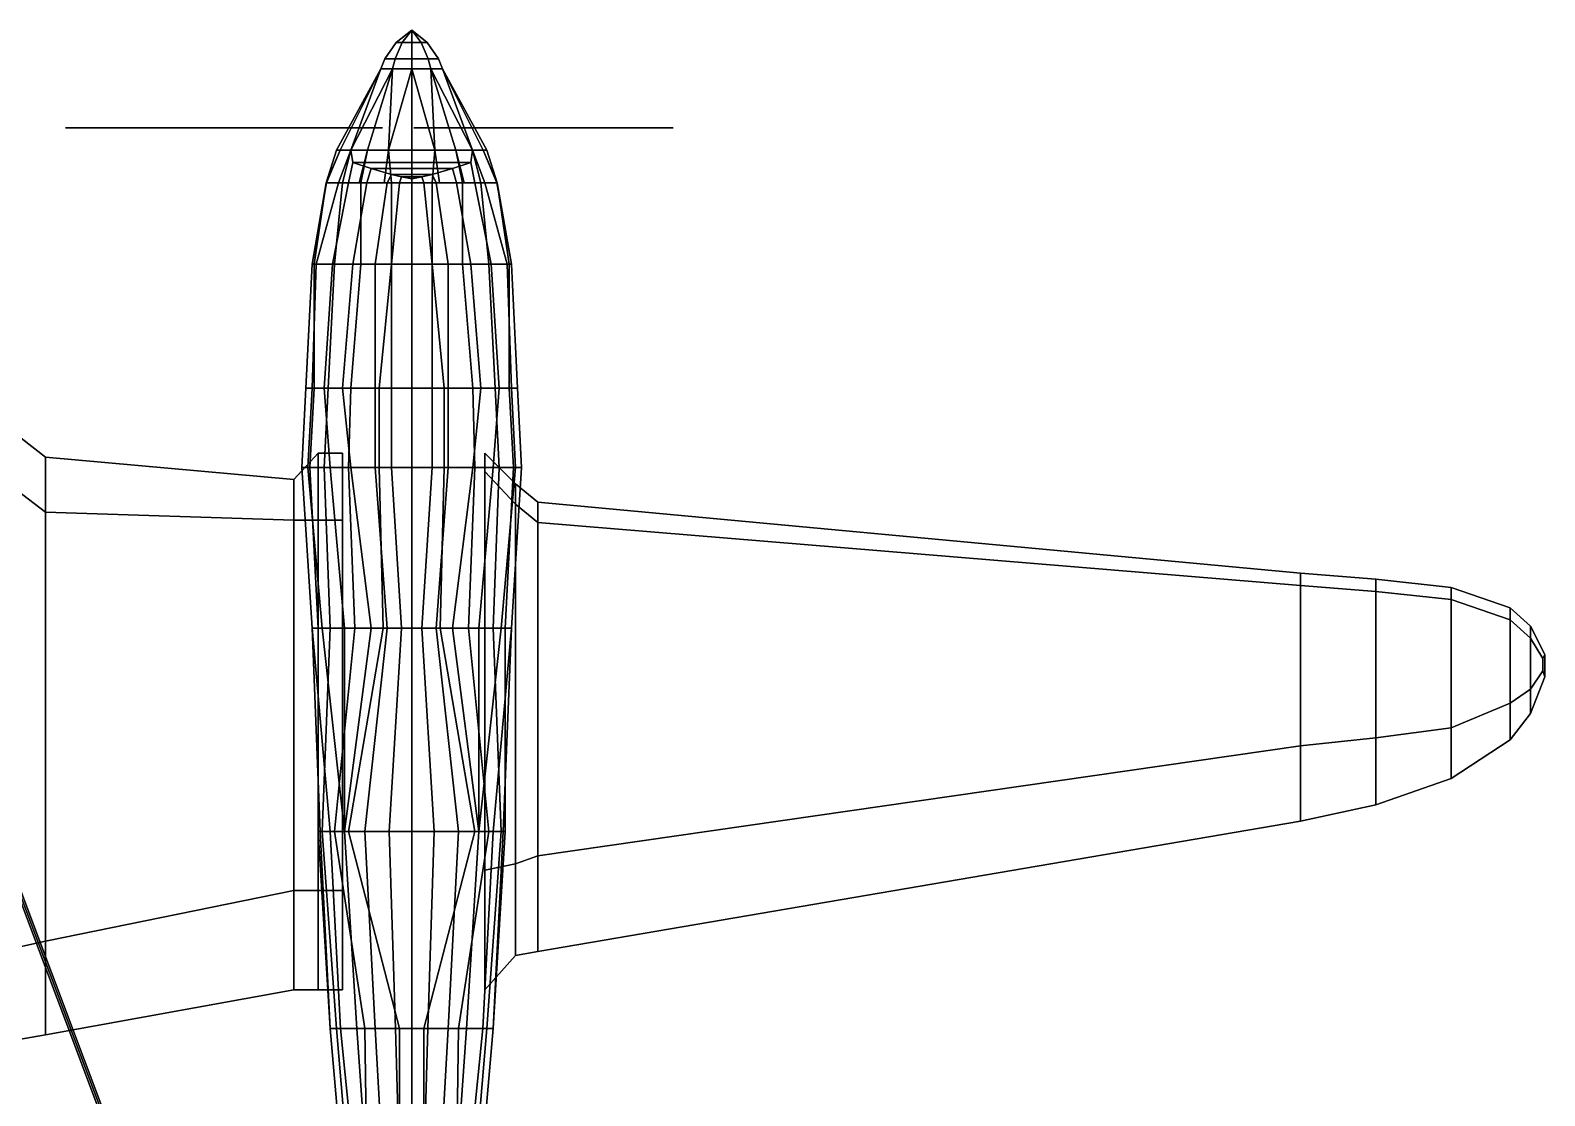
# Model space of a CAD drawing. Header units: millimetres. Extents: x -8 to 8, y -5.7 to 14.
# Drawn here: x 0.56 to 8, y -0.51 to 4.73 of the extents above; entities that cross this region are included whole.
import ezdxf

# ---------------------------------------------------------------- set-up
doc = ezdxf.new("R2010")
doc.units = ezdxf.units.MM
for name, color, linetype in [('hull_addons', 6, 'Continuous'), ('prop', 1, 'Continuous'), ('wing2', 1, 'Continuous')]:
    doc.layers.add(name, color=color, linetype=linetype)

msp = doc.modelspace()

# ---------------------------------------------------------------- linework, layer by layer
for points in [[(2.01, 3.98, 0.18), (2.01, 3.98, 0.28), (2.0781, 4.14, 0.2943), (2.06, 4.14, 0.18)], [(2.0115, 3.98, 0.09), (2.01, 3.98, 0.18), (2.06, 4.14, 0.18), (2.0781, 4.14, 0.0657)], [(2.01, 3.98, 0.28), (2.09, 3.98, 0.4386), (2.1307, 4.14, 0.3975), (2.0781, 4.14, 0.2943)], [(2.07, 3.98, -0.09), (2.0115, 3.98, 0.09), (2.0781, 4.14, 0.0657), (2.1307, 4.14, -0.0375)], [(2.1714, 3.98, -0.176), (2.07, 3.98, -0.09), (2.1307, 4.14, -0.0375), (2.2125, 4.14, -0.1193)], [(2.09, 3.98, 0.4386), (2.18, 3.98, 0.536), (2.2125, 4.14, 0.4793), (2.1307, 4.14, 0.3975)], [(2.294, 3.98, -0.2385), (2.1714, 3.98, -0.176), (2.2125, 4.14, -0.1193), (2.3157, 4.14, -0.1719)], [(2.18, 3.98, 0.536), (2.33, 3.98, 0.5985), (2.3157, 4.14, 0.5319), (2.2125, 4.14, 0.4793)], [(2.43, 3.98, -0.26), (2.294, 3.98, -0.2385), (2.3157, 4.14, -0.1719), (2.43, 4.14, -0.19)], [(2.33, 3.98, 0.5985), (2.43, 3.98, 0.6), (2.43, 4.14, 0.55), (2.3157, 4.14, 0.5319)], [(2.566, 3.98, -0.2385), (2.43, 3.98, -0.26), (2.43, 4.14, -0.19), (2.5443, 4.14, -0.1719)], [(2.43, 3.98, 0.6), (2.53, 3.98, 0.5985), (2.5443, 4.14, 0.5319), (2.43, 4.14, 0.55)], [(2.53, 3.98, 0.5985), (2.68, 3.98, 0.536), (2.6475, 4.14, 0.4793), (2.5443, 4.14, 0.5319)], [(2.6886, 3.98, -0.176), (2.566, 3.98, -0.2385), (2.5443, 4.14, -0.1719), (2.6475, 4.14, -0.1193)], [(2.79, 3.98, -0.09), (2.6886, 3.98, -0.176), (2.6475, 4.14, -0.1193), (2.7293, 4.14, -0.0375)], [(2.68, 3.98, 0.536), (2.77, 3.98, 0.4386), (2.7293, 4.14, 0.3975), (2.6475, 4.14, 0.4793)], [(2.8485, 3.98, 0.09), (2.79, 3.98, -0.09), (2.7293, 4.14, -0.0375), (2.7819, 4.14, 0.0657)], [(2.77, 3.98, 0.4386), (2.85, 3.98, 0.28), (2.7819, 4.14, 0.2943), (2.7293, 4.14, 0.3975)], [(2.85, 3.98, 0.28), (2.85, 3.98, 0.18), (2.8, 4.14, 0.18), (2.7819, 4.14, 0.2943)], [(2.85, 3.98, 0.18), (2.8485, 3.98, 0.09), (2.7819, 4.14, 0.0657), (2.8, 4.14, 0.18)], [(1.94, 3.58, 0.24), (1.95, 3.58, 0.3), (2.01, 3.98, 0.28), (2.01, 3.98, 0.18)], [(1.94, 3.58, -0.03), (1.94, 3.58, 0.24), (2.01, 3.98, 0.18), (2.0115, 3.98, 0.09)], [(1.96, 3.58, -0.11), (1.94, 3.58, -0.03), (2.0115, 3.98, 0.09), (2.07, 3.98, -0.09)], [(1.95, 3.58, 0.3), (2.05, 3.58, 0.5), (2.09, 3.98, 0.4386), (2.01, 3.98, 0.28)], [(2.05, 3.58, 0.5), (2.18, 3.58, 0.61), (2.18, 3.98, 0.536), (2.09, 3.98, 0.4386)], [(2.18, 3.58, 0.61), (2.33, 3.58, 0.67), (2.33, 3.98, 0.5985), (2.18, 3.98, 0.536)], [(2.33, 3.58, 0.67), (2.43, 3.58, 0.67), (2.43, 3.98, 0.6), (2.33, 3.98, 0.5985)], [(2.53, 3.98, 0.5985), (2.43, 3.98, 0.6), (2.43, 3.58, 0.67), (2.53, 3.58, 0.67)], [(2.68, 3.98, 0.536), (2.53, 3.98, 0.5985), (2.53, 3.58, 0.67), (2.68, 3.58, 0.61)], [(2.77, 3.98, 0.4386), (2.68, 3.98, 0.536), (2.68, 3.58, 0.61), (2.81, 3.58, 0.5)], [(2.85, 3.98, 0.28), (2.77, 3.98, 0.4386), (2.81, 3.58, 0.5), (2.91, 3.58, 0.3)], [(2.79, 3.98, -0.09), (2.8485, 3.98, 0.09), (2.92, 3.58, -0.03), (2.9, 3.58, -0.11)], [(2.8485, 3.98, 0.09), (2.85, 3.98, 0.18), (2.92, 3.58, 0.24), (2.92, 3.58, -0.03)], [(2.85, 3.98, 0.18), (2.85, 3.98, 0.28), (2.91, 3.58, 0.3), (2.92, 3.58, 0.24)], [(1.91, 2.97), (1.91, 2.97, 0.26), (1.94, 3.58, 0.24), (1.94, 3.58, -0.03)], [(1.94, 2.97, -0.17), (1.91, 2.97), (1.94, 3.58, -0.03), (1.96, 3.58, -0.11)], [(1.91, 2.97, 0.26), (1.95, 2.97, 0.38), (1.95, 3.58, 0.3), (1.94, 3.58, 0.24)], [(1.95, 2.97, 0.38), (2.02, 2.97, 0.5), (2.05, 3.58, 0.5), (1.95, 3.58, 0.3)], [(2.02, 2.97, 0.5), (2.13, 2.97, 0.61), (2.18, 3.58, 0.61), (2.05, 3.58, 0.5)], [(2.13, 2.97, 0.61), (2.27, 2.97, 0.67), (2.33, 3.58, 0.67), (2.18, 3.58, 0.61)], [(2.27, 2.97, 0.67), (2.43, 2.97, 0.69), (2.43, 3.58, 0.67), (2.33, 3.58, 0.67)], [(2.53, 3.58, 0.67), (2.43, 3.58, 0.67), (2.43, 2.97, 0.69), (2.59, 2.97, 0.67)], [(2.68, 3.58, 0.61), (2.53, 3.58, 0.67), (2.59, 2.97, 0.67), (2.73, 2.97, 0.61)], [(2.81, 3.58, 0.5), (2.68, 3.58, 0.61), (2.73, 2.97, 0.61), (2.84, 2.97, 0.5)], [(2.91, 3.58, 0.3), (2.81, 3.58, 0.5), (2.84, 2.97, 0.5), (2.91, 2.97, 0.38)], [(2.9, 3.58, -0.11), (2.92, 3.58, -0.03), (2.95, 2.97), (2.92, 2.97, -0.17)], [(2.92, 3.58, 0.24), (2.91, 3.58, 0.3), (2.91, 2.97, 0.38), (2.95, 2.97, 0.26)], [(2.92, 3.58, -0.03), (2.92, 3.58, 0.24), (2.95, 2.97, 0.26), (2.95, 2.97)], [(1.89, 2.58), (1.89, 2.58, 0.24), (1.91, 2.97, 0.26), (1.91, 2.97)], [(1.92, 2.58, -0.17), (1.89, 2.58), (1.91, 2.97), (1.94, 2.97, -0.17)], [(1.89, 2.58, 0.24), (1.93, 2.58, 0.39), (1.95, 2.97, 0.38), (1.91, 2.97, 0.26)], [(1.93, 2.58, 0.39), (2, 2.58, 0.5), (2.02, 2.97, 0.5), (1.95, 2.97, 0.38)], [(2, 2.58, 0.5), (2.12, 2.58, 0.61), (2.13, 2.97, 0.61), (2.02, 2.97, 0.5)], [(2.12, 2.58, 0.61), (2.27, 2.58, 0.67), (2.27, 2.97, 0.67), (2.13, 2.97, 0.61)], [(2.27, 2.58, 0.67), (2.43, 2.58, 0.69), (2.43, 2.97, 0.69), (2.27, 2.97, 0.67)], [(2.59, 2.97, 0.67), (2.43, 2.97, 0.69), (2.43, 2.58, 0.69), (2.59, 2.58, 0.67)], [(2.73, 2.97, 0.61), (2.59, 2.97, 0.67), (2.59, 2.58, 0.67), (2.74, 2.58, 0.61)], [(2.84, 2.97, 0.5), (2.73, 2.97, 0.61), (2.74, 2.58, 0.61), (2.86, 2.58, 0.5)], [(2.91, 2.97, 0.38), (2.84, 2.97, 0.5), (2.86, 2.58, 0.5), (2.93, 2.58, 0.39)], [(2.95, 2.97, 0.26), (2.91, 2.97, 0.38), (2.93, 2.58, 0.39), (2.97, 2.58, 0.24)], [(2.92, 2.97, -0.17), (2.95, 2.97), (2.97, 2.58), (2.94, 2.58, -0.17)], [(2.95, 2.97), (2.95, 2.97, 0.26), (2.97, 2.58, 0.24), (2.97, 2.58)], [(1.94, 1.79, -0.01), (1.94, 1.79, 0.23), (1.89, 2.58, 0.24), (1.89, 2.58)], [(1.99, 1.79, -0.18), (1.94, 1.79, -0.01), (1.89, 2.58), (1.92, 2.58, -0.17)], [(1.94, 1.79, 0.23), (1.97, 1.79, 0.38), (1.93, 2.58, 0.39), (1.89, 2.58, 0.24)], [(1.97, 1.79, 0.38), (2.03, 1.79, 0.49), (2, 2.58, 0.5), (1.93, 2.58, 0.39)], [(2.03, 1.79, 0.49), (2.15, 1.79, 0.6), (2.12, 2.58, 0.61), (2, 2.58, 0.5)], [(2.15, 1.79, 0.6), (2.29, 1.79, 0.66), (2.27, 2.58, 0.67), (2.12, 2.58, 0.61)], [(2.29, 1.79, 0.66), (2.43, 1.79, 0.68), (2.43, 2.58, 0.69), (2.27, 2.58, 0.67)], [(2.59, 2.58, 0.67), (2.43, 2.58, 0.69), (2.43, 1.79, 0.68), (2.57, 1.79, 0.66)], [(2.74, 2.58, 0.61), (2.59, 2.58, 0.67), (2.57, 1.79, 0.66), (2.71, 1.79, 0.6)], [(2.86, 2.58, 0.5), (2.74, 2.58, 0.61), (2.71, 1.79, 0.6), (2.83, 1.79, 0.49)], [(2.93, 2.58, 0.39), (2.86, 2.58, 0.5), (2.83, 1.79, 0.49), (2.89, 1.79, 0.38)], [(2.94, 2.58, -0.17), (2.97, 2.58), (2.92, 1.79, -0.01), (2.87, 1.79, -0.18)], [(2.97, 2.58, 0.24), (2.93, 2.58, 0.39), (2.89, 1.79, 0.38), (2.92, 1.79, 0.23)], [(2.97, 2.58), (2.97, 2.58, 0.24), (2.92, 1.79, 0.23), (2.92, 1.79, -0.01)], [(2.03, 0.79, -0.17), (1.98, 0.79, 0.06), (1.94, 1.79, 0.23), (1.94, 1.79, -0.01)], [(1.98, 0.79, 0.06), (1.97, 0.79, 0.27), (1.97, 1.79, 0.38), (1.94, 1.79, 0.23)], [(2.1, 0.79, -0.29), (2.03, 0.79, -0.17), (1.94, 1.79, -0.01), (1.99, 1.79, -0.18)], [(1.97, 0.79, 0.27), (1.99, 0.79, 0.38), (2.03, 1.79, 0.49), (1.97, 1.79, 0.38)], [(1.99, 0.79, 0.38), (2.05, 0.79, 0.49), (2.15, 1.79, 0.6), (2.03, 1.79, 0.49)], [(2.05, 0.79, 0.49), (2.12, 0.79, 0.57), (2.29, 1.79, 0.66), (2.15, 1.79, 0.6)], [(2.12, 0.79, 0.57), (2.43, 0.79, 0.57), (2.43, 1.79, 0.68), (2.29, 1.79, 0.66)], [(2.57, 1.79, 0.66), (2.43, 1.79, 0.68), (2.43, 0.79, 0.57), (2.74, 0.79, 0.57)], [(2.71, 1.79, 0.6), (2.57, 1.79, 0.66), (2.74, 0.79, 0.57), (2.81, 0.79, 0.49)], [(2.83, 1.79, 0.49), (2.71, 1.79, 0.6), (2.81, 0.79, 0.49), (2.87, 0.79, 0.38)], [(2.87, 1.79, -0.18), (2.92, 1.79, -0.01), (2.83, 0.79, -0.17), (2.76, 0.79, -0.29)], [(2.92, 1.79, -0.01), (2.92, 1.79, 0.23), (2.88, 0.79, 0.06), (2.83, 0.79, -0.17)], [(2.89, 1.79, 0.38), (2.83, 1.79, 0.49), (2.87, 0.79, 0.38), (2.89, 0.79, 0.27)], [(2.92, 1.79, 0.23), (2.89, 1.79, 0.38), (2.89, 0.79, 0.27), (2.88, 0.79, 0.06)], [(2.03, -0.18, 0.15), (2.03, -0.18, 0.36), (1.97, 0.79, 0.27), (1.98, 0.79, 0.06)], [(2.03, -0.18, 0.36), (2.06, -0.18, 0.49), (1.99, 0.79, 0.38), (1.97, 0.79, 0.27)], [(2.08, -0.18, -0.06), (2.03, -0.18, 0.15), (1.98, 0.79, 0.06), (2.03, 0.79, -0.17)], [(2.06, -0.18, 0.49), (2.2, -0.18, 0.62), (2.05, 0.79, 0.49), (1.99, 0.79, 0.38)], [(2.16, -0.18, -0.2), (2.08, -0.18, -0.06), (2.03, 0.79, -0.17), (2.1, 0.79, -0.29)], [(2.2, -0.18, 0.62), (2.37, -0.18, 0.68), (2.12, 0.79, 0.57), (2.05, 0.79, 0.49)], [(2.25, -0.18, -0.29), (2.16, -0.18, -0.2), (2.1, 0.79, -0.29), (2.2, 0.79, -0.4)], [(2.37, -0.18, 0.68), (2.43, -0.18, 0.69), (2.43, 0.79, 0.57), (2.12, 0.79, 0.57)], [(2.35, -0.18, -0.35), (2.25, -0.18, -0.29), (2.2, 0.79, -0.4), (2.32, 0.79, -0.47)], [(2.43, -0.18, -0.35), (2.35, -0.18, -0.35), (2.32, 0.79, -0.47), (2.43, 0.79, -0.47)], [(2.43, 0.79, -0.47), (2.54, 0.79, -0.47), (2.51, -0.18, -0.35), (2.43, -0.18, -0.35)], [(2.74, 0.79, 0.57), (2.43, 0.79, 0.57), (2.43, -0.18, 0.69), (2.49, -0.18, 0.68)], [(2.81, 0.79, 0.49), (2.74, 0.79, 0.57), (2.49, -0.18, 0.68), (2.66, -0.18, 0.62)], [(2.54, 0.79, -0.47), (2.66, 0.79, -0.4), (2.61, -0.18, -0.29), (2.51, -0.18, -0.35)], [(2.66, 0.79, -0.4), (2.76, 0.79, -0.29), (2.7, -0.18, -0.2), (2.61, -0.18, -0.29)], [(2.87, 0.79, 0.38), (2.81, 0.79, 0.49), (2.66, -0.18, 0.62), (2.8, -0.18, 0.49)], [(2.76, 0.79, -0.29), (2.83, 0.79, -0.17), (2.78, -0.18, -0.06), (2.7, -0.18, -0.2)], [(2.83, 0.79, -0.17), (2.88, 0.79, 0.06), (2.83, -0.18, 0.15), (2.78, -0.18, -0.06)], [(2.89, 0.79, 0.27), (2.87, 0.79, 0.38), (2.8, -0.18, 0.49), (2.83, -0.18, 0.36)], [(2.88, 0.79, 0.06), (2.89, 0.79, 0.27), (2.83, -0.18, 0.36), (2.83, -0.18, 0.15)], [(2.09, -0.88, 0.19), (2.09, -0.88, 0.46), (2.03, -0.18, 0.36), (2.03, -0.18, 0.15)], [(2.15, -0.88), (2.09, -0.88, 0.19), (2.03, -0.18, 0.15), (2.08, -0.18, -0.06)], [(2.09, -0.88, 0.46), (2.12, -0.88, 0.55), (2.06, -0.18, 0.49), (2.03, -0.18, 0.36)], [(2.12, -0.88, 0.55), (2.21, -0.88, 0.63), (2.2, -0.18, 0.62), (2.06, -0.18, 0.49)], [(2.21, -0.88, -0.09), (2.15, -0.88), (2.08, -0.18, -0.06), (2.16, -0.18, -0.2)], [(2.29, -0.88, -0.17), (2.21, -0.88, -0.09), (2.16, -0.18, -0.2), (2.25, -0.18, -0.29)], [(2.21, -0.88, 0.63), (2.37, -0.88, 0.69), (2.37, -0.18, 0.68), (2.2, -0.18, 0.62)], [(2.37, -0.88, -0.22), (2.29, -0.88, -0.17), (2.25, -0.18, -0.29), (2.35, -0.18, -0.35)], [(2.43, -0.88, -0.23), (2.37, -0.88, -0.22), (2.35, -0.18, -0.35), (2.43, -0.18, -0.35)], [(2.37, -0.88, 0.69), (2.43, -0.88, 0.69), (2.43, -0.18, 0.69), (2.37, -0.18, 0.68)], [(2.43, -0.18, -0.35), (2.51, -0.18, -0.35), (2.49, -0.88, -0.22), (2.43, -0.88, -0.23)], [(2.49, -0.18, 0.68), (2.43, -0.18, 0.69), (2.43, -0.88, 0.69), (2.49, -0.88, 0.69)], [(2.51, -0.18, -0.35), (2.61, -0.18, -0.29), (2.57, -0.88, -0.17), (2.49, -0.88, -0.22)], [(2.66, -0.18, 0.62), (2.49, -0.18, 0.68), (2.49, -0.88, 0.69), (2.65, -0.88, 0.63)], [(2.61, -0.18, -0.29), (2.7, -0.18, -0.2), (2.65, -0.88, -0.09), (2.57, -0.88, -0.17)], [(2.7, -0.18, -0.2), (2.78, -0.18, -0.06), (2.71, -0.88), (2.65, -0.88, -0.09)], [(2.8, -0.18, 0.49), (2.66, -0.18, 0.62), (2.65, -0.88, 0.63), (2.74, -0.88, 0.55)], [(2.78, -0.18, -0.06), (2.83, -0.18, 0.15), (2.77, -0.88, 0.19), (2.71, -0.88)], [(2.83, -0.18, 0.36), (2.8, -0.18, 0.49), (2.74, -0.88, 0.55), (2.77, -0.88, 0.46)], [(2.83, -0.18, 0.15), (2.83, -0.18, 0.36), (2.77, -0.88, 0.46), (2.77, -0.88, 0.19)]]:
    msp.add_3dface(points)
at = {"layer": 'hull_addons'}
for points in [[(2.12, 3.98, -0.36), (2.07, 3.98, -0.09), (2.1307, 4.14, -0.0375), (2.14, 4.08, -0.22)], [(2.14, 4.08, -0.22), (2.1307, 4.14, -0.0375), (2.7293, 4.14, -0.0375), (2.72, 4.08, -0.22)], [(2.72, 4.08, -0.22), (2.7293, 4.14, -0.0375), (2.79, 3.98, -0.09), (2.74, 3.98, -0.36)], [(2.21, 3.98, -0.49), (2.12, 3.98, -0.36), (2.14, 4.08, -0.22), (2.23, 4.05, -0.35)], [(2.23, 4.05, -0.35), (2.14, 4.08, -0.22), (2.72, 4.08, -0.22), (2.63, 4.05, -0.35)], [(2.31, 3.98, -0.54), (2.21, 3.98, -0.49), (2.23, 4.05, -0.35), (2.33, 4.02, -0.45)], [(2.33, 4.02, -0.45), (2.23, 4.05, -0.35), (2.63, 4.05, -0.35), (2.53, 4.02, -0.45)], [(2.53, 4.02, -0.45), (2.63, 4.05, -0.35), (2.65, 3.98, -0.49), (2.55, 3.98, -0.54)], [(2.63, 4.05, -0.35), (2.72, 4.08, -0.22), (2.74, 3.98, -0.36), (2.65, 3.98, -0.49)], [(2.04, 3.58, -0.38), (1.96, 3.58, -0.11), (2.07, 3.98, -0.09), (2.12, 3.98, -0.36)], [(2.14, 3.58, -0.55), (2.04, 3.58, -0.38), (2.12, 3.98, -0.36), (2.21, 3.98, -0.49)], [(2.25, 3.58, -0.62), (2.14, 3.58, -0.55), (2.21, 3.98, -0.49), (2.31, 3.98, -0.54)], [(2.33, 3.58, -0.64), (2.25, 3.58, -0.62), (2.31, 3.98, -0.54), (2.37, 3.98, -0.56)], [(2.37, 3.98, -0.56), (2.31, 3.98, -0.54), (2.33, 4.02, -0.45), (2.38, 4.01, -0.5)], [(2.38, 4.01, -0.5), (2.33, 4.02, -0.45), (2.53, 4.02, -0.45), (2.48, 4.01, -0.5)], [(2.43, 3.58, -0.65), (2.33, 3.58, -0.64), (2.37, 3.98, -0.56), (2.43, 3.98, -0.56)], [(2.43, 3.98, -0.56), (2.37, 3.98, -0.56), (2.38, 4.01, -0.5), (2.43, 4, -0.54)], [(2.43, 4, -0.54), (2.38, 4.01, -0.5), (2.48, 4.01, -0.5), (2.43, 4, -0.54)], [(2.43, 4, -0.54), (2.48, 4.01, -0.5), (2.49, 3.98, -0.56), (2.43, 3.98, -0.56)], [(2.43, 3.98, -0.56), (2.49, 3.98, -0.56), (2.53, 3.58, -0.64), (2.43, 3.58, -0.65)], [(2.48, 4.01, -0.5), (2.53, 4.02, -0.45), (2.55, 3.98, -0.54), (2.49, 3.98, -0.56)], [(2.49, 3.98, -0.56), (2.55, 3.98, -0.54), (2.61, 3.58, -0.62), (2.53, 3.58, -0.64)], [(2.55, 3.98, -0.54), (2.65, 3.98, -0.49), (2.72, 3.58, -0.55), (2.61, 3.58, -0.62)], [(2.65, 3.98, -0.49), (2.74, 3.98, -0.36), (2.82, 3.58, -0.38), (2.72, 3.58, -0.55)], [(2.74, 3.98, -0.36), (2.79, 3.98, -0.09), (2.9, 3.58, -0.11), (2.82, 3.58, -0.38)], [(2, 2.97, -0.38), (1.94, 2.97, -0.17), (1.96, 3.58, -0.11), (2.04, 3.58, -0.38)], [(2.09, 2.97, -0.55), (2, 2.97, -0.38), (2.04, 3.58, -0.38), (2.14, 3.58, -0.55)], [(2.25, 2.97, -0.64), (2.09, 2.97, -0.55), (2.14, 3.58, -0.55), (2.25, 3.58, -0.62)], [(2.33, 2.97, -0.66), (2.25, 2.97, -0.64), (2.25, 3.58, -0.62), (2.33, 3.58, -0.64)], [(2.43, 2.97, -0.67), (2.33, 2.97, -0.66), (2.33, 3.58, -0.64), (2.43, 3.58, -0.65)], [(2.43, 3.58, -0.65), (2.53, 3.58, -0.64), (2.53, 2.97, -0.66), (2.43, 2.97, -0.67)], [(2.53, 3.58, -0.64), (2.61, 3.58, -0.62), (2.61, 2.97, -0.64), (2.53, 2.97, -0.66)], [(2.61, 3.58, -0.62), (2.72, 3.58, -0.55), (2.77, 2.97, -0.55), (2.61, 2.97, -0.64)], [(2.72, 3.58, -0.55), (2.82, 3.58, -0.38), (2.86, 2.97, -0.38), (2.77, 2.97, -0.55)], [(2.82, 3.58, -0.38), (2.9, 3.58, -0.11), (2.92, 2.97, -0.17), (2.86, 2.97, -0.38)], [(2.03, 2.58, -0.47), (1.92, 2.58, -0.17), (1.94, 2.97, -0.17), (2, 2.97, -0.38)], [(2.13, 2.58, -0.58), (2.03, 2.58, -0.47), (2, 2.97, -0.38), (2.09, 2.97, -0.55)], [(2.25, 2.58, -0.64), (2.13, 2.58, -0.58), (2.09, 2.97, -0.55), (2.25, 2.97, -0.64)], [(2.33, 2.58, -0.66), (2.25, 2.58, -0.64), (2.25, 2.97, -0.64), (2.33, 2.97, -0.66)], [(2.43, 2.58, -0.66), (2.33, 2.58, -0.66), (2.33, 2.97, -0.66), (2.43, 2.97, -0.67)], [(2.43, 2.97, -0.67), (2.53, 2.97, -0.66), (2.53, 2.58, -0.66), (2.43, 2.58, -0.66)], [(2.53, 2.97, -0.66), (2.61, 2.97, -0.64), (2.61, 2.58, -0.64), (2.53, 2.58, -0.66)], [(2.61, 2.97, -0.64), (2.77, 2.97, -0.55), (2.73, 2.58, -0.58), (2.61, 2.58, -0.64)], [(2.77, 2.97, -0.55), (2.86, 2.97, -0.38), (2.83, 2.58, -0.47), (2.73, 2.58, -0.58)], [(2.86, 2.97, -0.38), (2.92, 2.97, -0.17), (2.94, 2.58, -0.17), (2.83, 2.58, -0.47)], [(2.1, 1.79, -0.4), (1.99, 1.79, -0.18), (1.92, 2.58, -0.17), (2.03, 2.58, -0.47)], [(2.23, 1.79, -0.5), (2.1, 1.79, -0.4), (2.03, 2.58, -0.47), (2.13, 2.58, -0.58)], [(2.31, 1.79, -0.54), (2.23, 1.79, -0.5), (2.13, 2.58, -0.58), (2.25, 2.58, -0.64)], [(2.38, 1.79, -0.56), (2.31, 1.79, -0.54), (2.25, 2.58, -0.64), (2.33, 2.58, -0.66)], [(2.43, 1.79, -0.56), (2.38, 1.79, -0.56), (2.33, 2.58, -0.66), (2.43, 2.58, -0.66)], [(2.43, 2.58, -0.66), (2.53, 2.58, -0.66), (2.48, 1.79, -0.56), (2.43, 1.79, -0.56)], [(2.53, 2.58, -0.66), (2.61, 2.58, -0.64), (2.55, 1.79, -0.54), (2.48, 1.79, -0.56)], [(2.61, 2.58, -0.64), (2.73, 2.58, -0.58), (2.63, 1.79, -0.5), (2.55, 1.79, -0.54)], [(2.73, 2.58, -0.58), (2.83, 2.58, -0.47), (2.76, 1.79, -0.4), (2.63, 1.79, -0.5)], [(2.83, 2.58, -0.47), (2.94, 2.58, -0.17), (2.87, 1.79, -0.18), (2.76, 1.79, -0.4)], [(2.1, 0.79, -0.29), (2.1, 0.79, -0.29), (1.99, 1.79, -0.18), (2.1, 1.79, -0.4)], [(2.2, 0.79, -0.4), (2.1, 0.79, -0.29), (2.23, 1.79, -0.5), (2.31, 1.79, -0.54)], [(2.1, 0.79, -0.29), (2.1, 0.79, -0.29), (2.1, 1.79, -0.4), (2.23, 1.79, -0.5)], [(2.32, 0.79, -0.47), (2.2, 0.79, -0.4), (2.31, 1.79, -0.54), (2.38, 1.79, -0.56)], [(2.43, 0.79, -0.47), (2.32, 0.79, -0.47), (2.38, 1.79, -0.56), (2.43, 1.79, -0.56)], [(2.43, 1.79, -0.56), (2.48, 1.79, -0.56), (2.54, 0.79, -0.47), (2.43, 0.79, -0.47)], [(2.48, 1.79, -0.56), (2.55, 1.79, -0.54), (2.66, 0.79, -0.4), (2.54, 0.79, -0.47)], [(2.55, 1.79, -0.54), (2.63, 1.79, -0.5), (2.76, 0.79, -0.29), (2.66, 0.79, -0.4)], [(2.63, 1.79, -0.5), (2.76, 1.79, -0.4), (2.76, 0.79, -0.29)], [(2.76, 1.79, -0.4), (2.87, 1.79, -0.18), (2.76, 0.79, -0.29)]]:
    msp.add_3dface(points, dxfattribs=at)
at = {"layer": 'prop'}
for points in [[(2.43, 4.73, 0.18), (2.383, 4.67, 0.1153), (2.3539, 4.67, 0.1553), (2.43, 4.73, 0.18)], [(2.43, 4.73, 0.18), (2.3539, 4.67, 0.1553), (2.3539, 4.67, 0.2047), (2.43, 4.73, 0.18)], [(2.43, 4.73, 0.18), (2.3539, 4.67, 0.2047), (2.383, 4.67, 0.2447), (2.43, 4.73, 0.18)], [(2.43, 4.73, 0.18), (2.43, 4.67, 0.1), (2.383, 4.67, 0.1153), (2.43, 4.73, 0.18)], [(2.43, 4.73, 0.18), (2.383, 4.67, 0.2447), (2.43, 4.67, 0.26), (2.43, 4.73, 0.18)], [(2.43, 4.73, 0.18), (2.5061, 4.67, 0.1553), (2.477, 4.67, 0.1153), (2.43, 4.73, 0.18)], [(2.43, 4.73, 0.18), (2.477, 4.67, 0.1153), (2.43, 4.67, 0.1), (2.43, 4.73, 0.18)], [(2.43, 4.73, 0.18), (2.43, 4.67, 0.26), (2.477, 4.67, 0.2447), (2.43, 4.73, 0.18)], [(2.43, 4.73, 0.18), (2.477, 4.67, 0.2447), (2.5061, 4.67, 0.2047), (2.43, 4.73, 0.18)], [(2.43, 4.73, 0.18), (2.5061, 4.67, 0.2047), (2.5061, 4.67, 0.1553), (2.43, 4.73, 0.18)], [(2.383, 4.67, 0.1153), (2.3486, 4.59, 0.0679), (2.2982, 4.59, 0.1372), (2.3539, 4.67, 0.1553)], [(2.3539, 4.67, 0.1553), (2.2982, 4.59, 0.1372), (2.2982, 4.59, 0.2228), (2.3539, 4.67, 0.2047)], [(2.3539, 4.67, 0.2047), (2.2982, 4.59, 0.2228), (2.3486, 4.59, 0.2921), (2.383, 4.67, 0.2447)], [(2.43, 4.67, 0.1), (2.43, 4.59, 0.0414), (2.3486, 4.59, 0.0679), (2.383, 4.67, 0.1153)], [(2.383, 4.67, 0.2447), (2.3486, 4.59, 0.2921), (2.43, 4.59, 0.3186), (2.43, 4.67, 0.26)], [(2.477, 4.67, 0.1153), (2.5114, 4.59, 0.0679), (2.43, 4.59, 0.0414), (2.43, 4.67, 0.1)], [(2.43, 4.67, 0.26), (2.43, 4.59, 0.3186), (2.5114, 4.59, 0.2921), (2.477, 4.67, 0.2447)], [(2.5061, 4.67, 0.1553), (2.5618, 4.59, 0.1372), (2.5114, 4.59, 0.0679), (2.477, 4.67, 0.1153)], [(2.477, 4.67, 0.2447), (2.5114, 4.59, 0.2921), (2.5618, 4.59, 0.2228), (2.5061, 4.67, 0.2047)], [(2.5061, 4.67, 0.2047), (2.5618, 4.59, 0.2228), (2.5618, 4.59, 0.1372), (2.5061, 4.67, 0.1553)], [(2.3486, 4.59, 0.0679), (2.336, 4.54, 0.0506), (2.2778, 4.54, 0.1306), (2.2982, 4.59, 0.1372)], [(2.2982, 4.59, 0.1372), (2.2778, 4.54, 0.1306), (2.2778, 4.54, 0.2294), (2.2982, 4.59, 0.2228)], [(2.2982, 4.59, 0.2228), (2.2778, 4.54, 0.2294), (2.336, 4.54, 0.3094), (2.3486, 4.59, 0.2921)], [(2.43, 4.59, 0.0414), (2.43, 4.54, 0.02), (2.336, 4.54, 0.0506), (2.3486, 4.59, 0.0679)], [(2.3486, 4.59, 0.2921), (2.336, 4.54, 0.3094), (2.43, 4.54, 0.34), (2.43, 4.59, 0.3186)], [(2.5114, 4.59, 0.0679), (2.524, 4.54, 0.0506), (2.43, 4.54, 0.02), (2.43, 4.59, 0.0414)], [(2.43, 4.59, 0.3186), (2.43, 4.54, 0.34), (2.524, 4.54, 0.3094), (2.5114, 4.59, 0.2921)], [(2.5618, 4.59, 0.1372), (2.5822, 4.54, 0.1306), (2.524, 4.54, 0.0506), (2.5114, 4.59, 0.0679)], [(2.5114, 4.59, 0.2921), (2.524, 4.54, 0.3094), (2.5822, 4.54, 0.2294), (2.5618, 4.59, 0.2228)], [(2.5618, 4.59, 0.2228), (2.5822, 4.54, 0.2294), (2.5822, 4.54, 0.1306), (2.5618, 4.59, 0.1372)], [(2.06, 4.14, 0.18), (2.0781, 4.14, 0.2943), (2.2778, 4.54, 0.2294), (2.2778, 4.54, 0.1306)], [(2.0781, 4.14, 0.0657), (2.06, 4.14, 0.18), (2.2778, 4.54, 0.1306)], [(2.0781, 4.14, 0.2943), (2.1307, 4.14, 0.3975), (2.2778, 4.54, 0.2294)], [(2.1307, 4.14, -0.0375), (2.0781, 4.14, 0.0657), (2.2778, 4.54, 0.1306), (2.336, 4.54, 0.0506)], [(2.1307, 4.14, 0.3975), (2.2125, 4.14, 0.4793), (2.336, 4.54, 0.3094), (2.2778, 4.54, 0.2294)], [(2.2125, 4.14, -0.1193), (2.1307, 4.14, -0.0375), (2.336, 4.54, 0.0506)], [(2.2125, 4.14, 0.4793), (2.3157, 4.14, 0.5319), (2.336, 4.54, 0.3094)], [(2.3157, 4.14, -0.1719), (2.2125, 4.14, -0.1193), (2.336, 4.54, 0.0506), (2.43, 4.54, 0.02)], [(2.3157, 4.14, 0.5319), (2.43, 4.14, 0.55), (2.43, 4.54, 0.34), (2.336, 4.54, 0.3094)], [(2.43, 4.14, -0.19), (2.3157, 4.14, -0.1719), (2.43, 4.54, 0.02)], [(2.43, 4.14, 0.55), (2.5443, 4.14, 0.5319), (2.43, 4.54, 0.34)], [(2.5443, 4.14, 0.5319), (2.6475, 4.14, 0.4793), (2.524, 4.54, 0.3094), (2.43, 4.54, 0.34)], [(2.5443, 4.14, -0.1719), (2.43, 4.14, -0.19), (2.43, 4.54, 0.02), (2.524, 4.54, 0.0506)], [(2.6475, 4.14, 0.4793), (2.7293, 4.14, 0.3975), (2.524, 4.54, 0.3094)], [(2.7293, 4.14, 0.3975), (2.7819, 4.14, 0.2943), (2.5822, 4.54, 0.2294), (2.524, 4.54, 0.3094)], [(2.7293, 4.14, -0.0375), (2.6475, 4.14, -0.1193), (2.524, 4.54, 0.0506), (2.5822, 4.54, 0.1306)], [(2.6475, 4.14, -0.1193), (2.5443, 4.14, -0.1719), (2.524, 4.54, 0.0506)], [(2.7819, 4.14, 0.2943), (2.8, 4.14, 0.18), (2.5822, 4.54, 0.2294)], [(2.8, 4.14, 0.18), (2.7819, 4.14, 0.0657), (2.5822, 4.54, 0.1306), (2.5822, 4.54, 0.2294)], [(2.7819, 4.14, 0.0657), (2.7293, 4.14, -0.0375), (2.5822, 4.54, 0.1306)], [(0.7541, 4.25, -0.3373), (0.7278, 4.25, -0.2716), (0.7747, 4.25, -0.233), (0.8137, 4.25, -0.3606)], [(0.8137, 4.25, -0.3606), (0.7747, 4.25, -0.233), (0.8923, 4.25, -0.1766), (0.9117, 4.25, -0.3502)], [(0.9117, 4.25, -0.3502), (0.8923, 4.25, -0.1766), (1.2464, 4.25, -0.0299), (1.3108, 4.25, -0.2814)], [(1.3108, 4.25, -0.2814), (1.2464, 4.25, -0.0299), (1.4916, 4.25, 0.0654), (1.535, 4.25, -0.2097)], [(1.535, 4.25, -0.2097), (1.4916, 4.25, 0.0654), (1.6155, 4.25, 0.0908), (1.6675, 4.25, -0.1794)], [(1.6675, 4.25, -0.1794), (1.6155, 4.25, 0.0908), (1.7531, 4.25, 0.1125), (1.8211, 4.25, -0.1254)], [(1.8211, 4.25, -0.1254), (1.7531, 4.25, 0.1125), (2.2701, 4.25, 0.157), (2.2864, 4.25, 0.1087)], [(2.47, 4.25, 0.86), (2.71, 4.25, 0.8), (2.49, 4.25, 0.33), (2.44, 4.25, 0.34)], [(2.5, 4.25, 1.02), (2.76, 4.25, 0.93), (2.71, 4.25, 0.8), (2.47, 4.25, 0.86)], [(2.54, 4.25, 1.15), (2.8, 4.25, 1.05), (2.76, 4.25, 0.93), (2.5, 4.25, 1.02)], [(2.9989, 4.25, -0.1946), (2.8269, 4.25, -0.3725), (2.5299, 4.25, 0.053), (2.5636, 4.25, 0.0913)], [(2.59, 4.25, 1.38), (2.84, 4.25, 1.31), (2.8, 4.25, 1.05), (2.54, 4.25, 1.15)], [(2.73, 4.25, 1.76), (2.89, 4.25, 1.69), (2.84, 4.25, 1.31), (2.59, 4.25, 1.38)], [(2.77, 4.25, 1.85), (2.9, 4.25, 1.82), (2.89, 4.25, 1.69), (2.73, 4.25, 1.76)], [(2.82, 4.25, 1.89), (2.89, 4.25, 1.88), (2.9, 4.25, 1.82), (2.77, 4.25, 1.85)], [(3.1225, 4.25, -0.3006), (2.9145, 4.25, -0.4808), (2.8269, 4.25, -0.3725), (2.9989, 4.25, -0.1946)], [(3.215, 4.25, -0.4003), (2.9984, 4.25, -0.5754), (2.9145, 4.25, -0.4808), (3.1225, 4.25, -0.3006)], [(3.3892, 4.25, -0.5586), (3.2036, 4.25, -0.7401), (2.9984, 4.25, -0.5754), (3.215, 4.25, -0.4003)], [(3.6483, 4.25, -0.8698), (3.5077, 4.25, -0.9734), (3.2036, 4.25, -0.7401), (3.3892, 4.25, -0.5586)], [(3.7063, 4.25, -0.9494), (3.6153, 4.25, -1.047), (3.5077, 4.25, -0.9734), (3.6483, 4.25, -0.8698)], [(3.7159, 4.25, -1.0127), (3.6722, 4.25, -1.0684), (3.6153, 4.25, -1.047), (3.7063, 4.25, -0.9494)]]:
    msp.add_3dface(points, dxfattribs=at)
at = {"layer": 'wing2'}
for points in [[(0.63, 2.36, 0.39), (0, 2.84, 0.22), (0, 3.12, 0.02), (0.63, 2.63, 0.08)], [(0.63, 2.63, 0.08), (0, 3.12, 0.02), (0, 2.84, -0.24), (0.63, 2.36, -0.07)], [(0.63, 2.36, -0.07), (0, 2.84, -0.24), (0, 0.11, -0.18), (0.63, 0.25, -0.07)], [(0.63, 0.25, 0.39), (0, 0.11, 0.22), (0, 2.84, 0.22), (0.63, 2.36, 0.39)], [(1.85, 2.52, 0.21), (0.63, 2.63, 0.08), (0.63, 2.36, -0.07), (1.85, 2.32, 0.08)], [(1.85, 2.32, 0.48), (0.63, 2.36, 0.39), (0.63, 2.63, 0.08), (1.85, 2.52, 0.21)], [(1.97, 2.65, 0.22), (1.85, 2.52, 0.21), (1.85, 2.32, 0.08), (1.97, 2.32, 0.01)], [(1.97, 2.32, 0.48), (1.85, 2.32, 0.48), (1.85, 2.52, 0.21), (1.97, 2.65, 0.22)], [(2.09, 2.65, 0.23), (1.97, 2.65, 0.22), (1.97, 2.32, 0.01), (2.09, 2.32)], [(2.09, 2.32, 0.48), (1.97, 2.32, 0.48), (1.97, 2.65, 0.22), (2.09, 2.65, 0.23)], [(2.94, 2.4, 0.56), (2.79, 2.56, 0.55), (2.79, 2.65, 0.36), (2.94, 2.5, 0.38)], [(2.94, 2.5, 0.38), (2.79, 2.65, 0.36), (2.79, 2.56, 0.17), (2.94, 2.4, 0.19)], [(2.94, 2.4, 0.19), (2.79, 2.56, 0.17), (2.79, 0.6, 0.17), (2.94, 0.63, 0.19)], [(2.94, 0.63, 0.56), (2.79, 0.6, 0.55), (2.79, 2.56, 0.55), (2.94, 2.4, 0.56)], [(3.05, 2.31, 0.57), (2.94, 2.4, 0.56), (2.94, 2.5, 0.38), (3.05, 2.41, 0.39)], [(3.05, 2.41, 0.39), (2.94, 2.5, 0.38), (2.94, 2.4, 0.19), (3.05, 2.31, 0.22)], [(3.05, 2.31, 0.22), (2.94, 2.4, 0.19), (2.94, 0.63, 0.19), (3.05, 0.67, 0.22)], [(3.05, 0.67, 0.57), (2.94, 0.63, 0.56), (2.94, 2.4, 0.56), (3.05, 2.31, 0.57)], [(6.8, 2.06, 0.73), (3.05, 2.41, 0.39), (3.05, 2.31, 0.22), (6.8, 2, 0.66)], [(6.8, 2, 0.82), (3.05, 2.31, 0.57), (3.05, 2.41, 0.39), (6.8, 2.06, 0.73)], [(1.85, 2.32, 0.08), (0.63, 2.36, -0.07), (0.63, 0.25, -0.07), (1.85, 0.5, 0.08)], [(1.85, 0.5, 0.48), (0.63, 0.25, 0.39), (0.63, 2.36, 0.39), (1.85, 2.32, 0.48)], [(1.97, 2.32, 0.01), (1.85, 2.32, 0.08), (1.85, 0.5, 0.08), (1.97, 0.5, 0.01)], [(1.97, 0.5, 0.48), (1.85, 0.5, 0.48), (1.85, 2.32, 0.48), (1.97, 2.32, 0.48)], [(2.09, 2.32), (1.97, 2.32, 0.01), (1.97, 0.5, 0.01), (2.09, 0.5)], [(2.09, 0.5, 0.48), (1.97, 0.5, 0.48), (1.97, 2.32, 0.48), (2.09, 2.32, 0.48)], [(6.8, 1.21, 0.82), (3.05, 0.67, 0.57), (3.05, 2.31, 0.57), (6.8, 2, 0.82)], [(6.8, 2, 0.66), (3.05, 2.31, 0.22), (3.05, 0.67, 0.22), (6.8, 1.21, 0.66)], [(7.17, 1.97, 0.85), (6.8, 2, 0.82), (6.8, 2.06, 0.73), (7.17, 2.03, 0.77)], [(7.17, 2.03, 0.77), (6.8, 2.06, 0.73), (6.8, 2, 0.66), (7.17, 1.97, 0.7)], [(7.54, 1.93, 0.87), (7.17, 1.97, 0.85), (7.17, 2.03, 0.77), (7.54, 1.99, 0.81)], [(7.54, 1.99, 0.81), (7.17, 2.03, 0.77), (7.17, 1.97, 0.7), (7.54, 1.93, 0.76)], [(7.17, 1.97, 0.7), (6.8, 2, 0.66), (6.8, 1.21, 0.66), (7.17, 1.25, 0.7)], [(7.17, 1.25, 0.85), (6.8, 1.21, 0.82), (6.8, 2, 0.82), (7.17, 1.97, 0.85)], [(7.54, 1.93, 0.76), (7.17, 1.97, 0.7), (7.17, 1.25, 0.7), (7.54, 1.3, 0.76)], [(7.54, 1.3, 0.87), (7.17, 1.25, 0.85), (7.17, 1.97, 0.85), (7.54, 1.93, 0.87)], [(7.83, 1.89, 0.85), (7.54, 1.99, 0.81), (7.54, 1.93, 0.76), (7.83, 1.83, 0.82)], [(7.83, 1.83, 0.89), (7.54, 1.93, 0.87), (7.54, 1.99, 0.81), (7.83, 1.89, 0.85)], [(7.83, 1.83, 0.82), (7.54, 1.93, 0.76), (7.54, 1.3, 0.76), (7.83, 1.42, 0.82)], [(7.83, 1.42, 0.89), (7.54, 1.3, 0.87), (7.54, 1.93, 0.87), (7.83, 1.83, 0.89)], [(7.93, 1.8, 0.87), (7.83, 1.89, 0.85), (7.83, 1.83, 0.82), (7.93, 1.74, 0.85)], [(7.93, 1.74, 0.9), (7.83, 1.83, 0.89), (7.83, 1.89, 0.85), (7.93, 1.8, 0.87)], [(-0.01, 1.82, 1.1), (0, 1.82, 1.11), (2.43, -4.65, 1.65), (2.42, -4.65, 1.64)], [(0, 1.82, 1.09), (-0.01, 1.82, 1.1), (2.42, -4.65, 1.64), (2.43, -4.65, 1.63)], [(0, 1.82, 1.11), (0.01, 1.82, 1.1), (2.44, -4.65, 1.64), (2.43, -4.65, 1.65)], [(0.01, 1.82, 1.1), (0, 1.82, 1.09), (2.43, -4.65, 1.63), (2.44, -4.65, 1.64)], [(7.93, 1.74, 0.85), (7.83, 1.83, 0.82), (7.83, 1.42, 0.82), (7.93, 1.49, 0.85)], [(7.93, 1.49, 0.9), (7.83, 1.42, 0.89), (7.83, 1.83, 0.89), (7.93, 1.74, 0.9)], [(8, 1.66, 0.88), (7.93, 1.8, 0.87), (7.93, 1.74, 0.85), (7.99, 1.64, 0.87)], [(7.99, 1.64, 0.9), (7.93, 1.74, 0.9), (7.93, 1.8, 0.87), (8, 1.66, 0.88)], [(7.99, 1.64, 0.87), (7.93, 1.74, 0.85), (7.93, 1.49, 0.85), (7.99, 1.58, 0.87)], [(7.99, 1.58, 0.9), (7.93, 1.49, 0.9), (7.93, 1.74, 0.9), (7.99, 1.64, 0.9)], [(7.99, 1.58, 0.87), (8, 1.55, 0.88), (8, 1.66, 0.88), (7.99, 1.64, 0.87)], [(8, 1.55, 0.88), (7.99, 1.58, 0.9), (7.99, 1.64, 0.9), (8, 1.66, 0.88)], [(7.93, 1.49, 0.85), (7.93, 1.37, 0.87), (8, 1.55, 0.88), (7.99, 1.58, 0.87)], [(7.93, 1.37, 0.87), (7.93, 1.49, 0.9), (7.99, 1.58, 0.9), (8, 1.55, 0.88)], [(7.83, 1.42, 0.82), (7.83, 1.24, 0.85), (7.93, 1.37, 0.87), (7.93, 1.49, 0.85)], [(7.83, 1.24, 0.85), (7.83, 1.42, 0.89), (7.93, 1.49, 0.9), (7.93, 1.37, 0.87)], [(7.54, 1.3, 0.76), (7.54, 1.05, 0.81), (7.83, 1.24, 0.85), (7.83, 1.42, 0.82)], [(7.54, 1.05, 0.81), (7.54, 1.3, 0.87), (7.83, 1.42, 0.89), (7.83, 1.24, 0.85)], [(7.17, 0.92, 0.77), (7.17, 1.25, 0.85), (7.54, 1.3, 0.87), (7.54, 1.05, 0.81)], [(7.17, 1.25, 0.7), (7.17, 0.92, 0.77), (7.54, 1.05, 0.81), (7.54, 1.3, 0.76)], [(3.05, 0.67, 0.22), (3.05, 0.2, 0.39), (6.8, 0.84, 0.73), (6.8, 1.21, 0.66)], [(3.05, 0.2, 0.39), (3.05, 0.67, 0.57), (6.8, 1.21, 0.82), (6.8, 0.84, 0.73)], [(6.8, 0.84, 0.73), (6.8, 1.21, 0.82), (7.17, 1.25, 0.85), (7.17, 0.92, 0.77)], [(6.8, 1.21, 0.66), (6.8, 0.84, 0.73), (7.17, 0.92, 0.77), (7.17, 1.25, 0.7)], [(2.79, 0.01, 0.36), (2.79, 0.6, 0.55), (2.94, 0.63, 0.56), (2.94, 0.18, 0.38)], [(2.79, 0.6, 0.17), (2.79, 0.01, 0.36), (2.94, 0.18, 0.38), (2.94, 0.63, 0.19)], [(2.94, 0.18, 0.38), (2.94, 0.63, 0.56), (3.05, 0.67, 0.57), (3.05, 0.2, 0.39)], [(2.94, 0.63, 0.19), (2.94, 0.18, 0.38), (3.05, 0.2, 0.39), (3.05, 0.67, 0.22)], [(0.63, 0.25, -0.07), (0.63, -0.21, 0.08), (1.85, 0.01, 0.21), (1.85, 0.5, 0.08)], [(0.63, -0.21, 0.08), (0.63, 0.25, 0.39), (1.85, 0.5, 0.48), (1.85, 0.01, 0.21)], [(1.85, 0.5, 0.08), (1.85, 0.01, 0.21), (1.97, 0.01, 0.22), (1.97, 0.5, 0.01)], [(1.85, 0.01, 0.21), (1.85, 0.5, 0.48), (1.97, 0.5, 0.48), (1.97, 0.01, 0.22)], [(1.97, 0.5, 0.01), (1.97, 0.01, 0.22), (2.09, 0.01, 0.23), (2.09, 0.5)], [(1.97, 0.01, 0.22), (1.97, 0.5, 0.48), (2.09, 0.5, 0.48), (2.09, 0.01, 0.23)], [(0, -0.32, 0.02), (0, 0.11, 0.22), (0.63, 0.25, 0.39), (0.63, -0.21, 0.08)], [(0, 0.11, -0.18), (0, -0.32, 0.02), (0.63, -0.21, 0.08), (0.63, 0.25, -0.07)]]:
    msp.add_3dface(points, dxfattribs=at)

doc.saveas('drawing.dxf')
